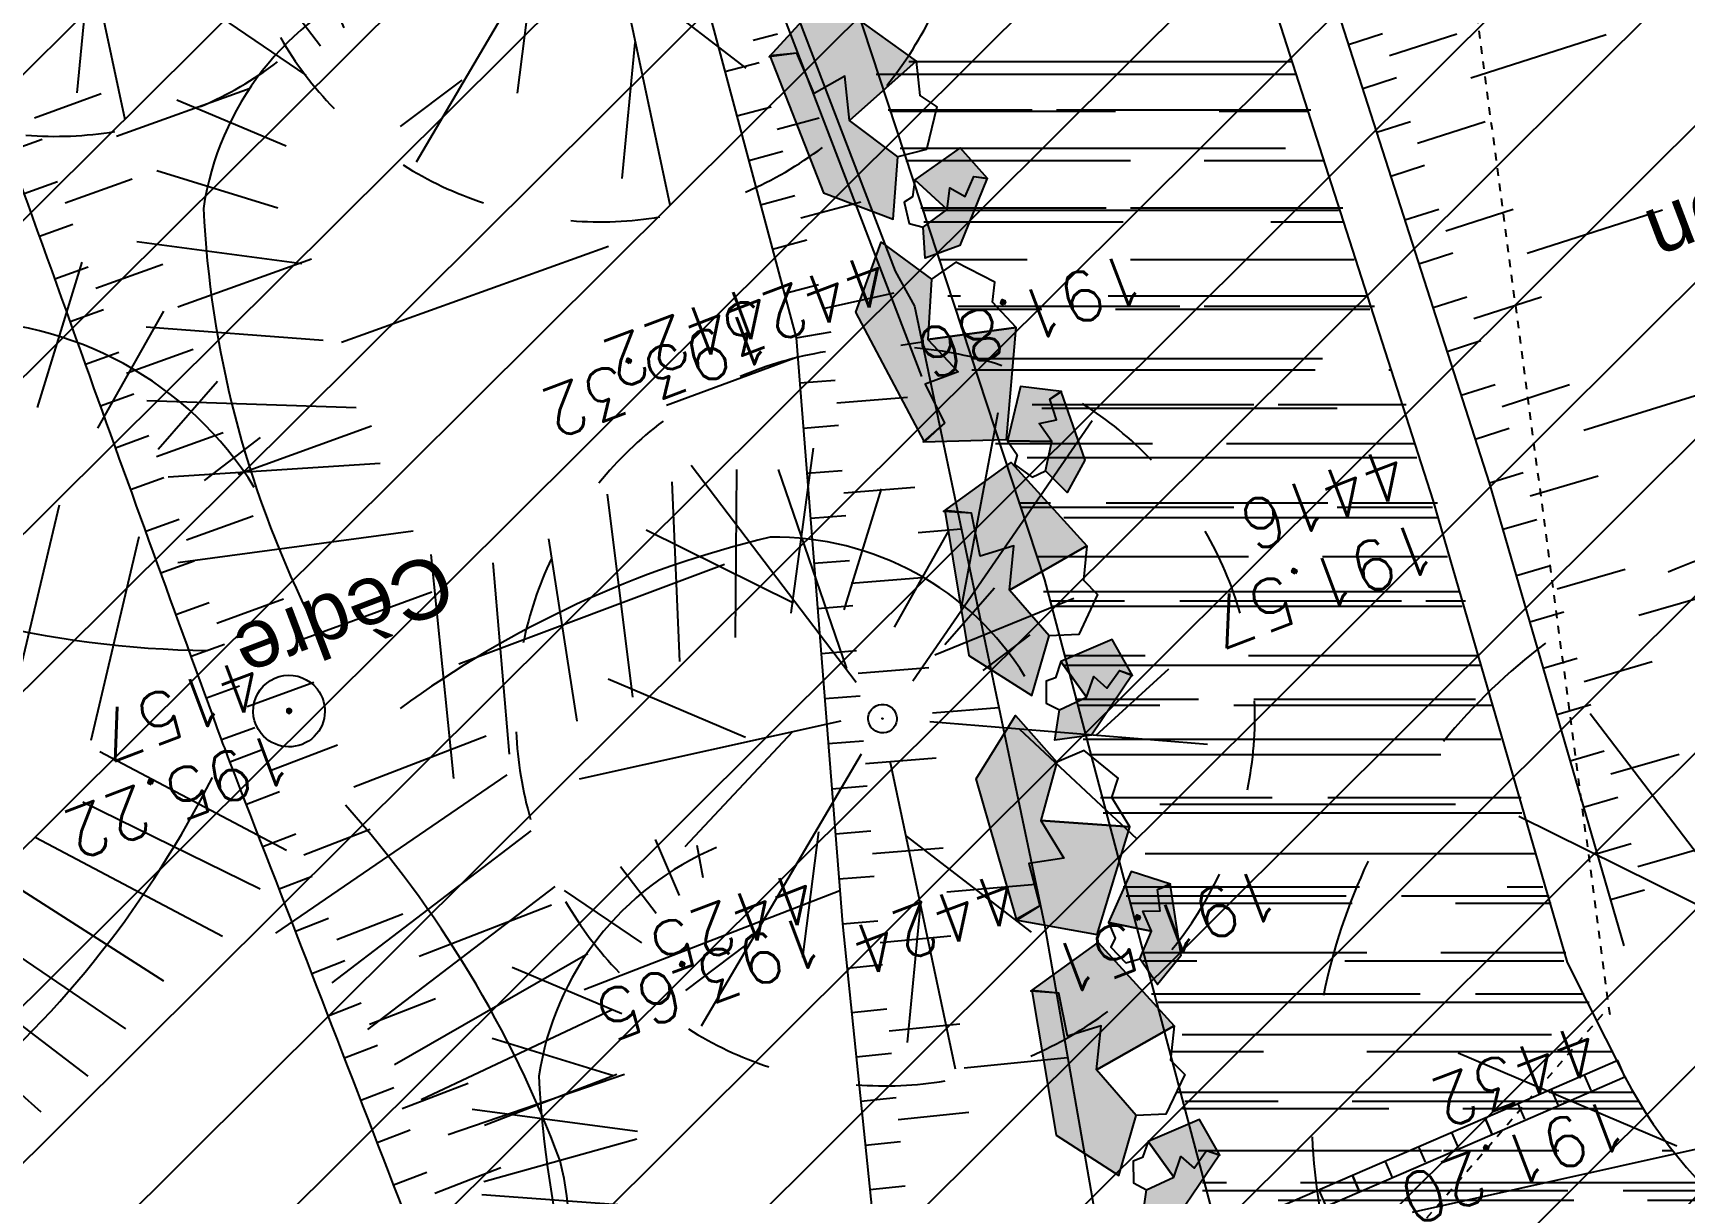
# Model space of a CAD drawing. Header units: centimetres. Extents: x 212517 to 243222, y -357108 to -330212.
# Drawn here: x 233107 to 234226, y -351637 to -350851 of the extents above; entities that cross this region are included whole.
import ezdxf
from ezdxf.enums import TextEntityAlignment as Align
from ezdxf.lldxf.tags import DXFTag

# ---------------------------------------------------------------- set-up
doc = ezdxf.new("R2010")
doc.units = ezdxf.units.CM
doc.linetypes.add('STYLE_01', pattern=[0.41664, 0.20828, -0.20836])
doc.layers.get('0').update_dxf_attribs({"color": 252})
for name, color, linetype in [('DWG_280-140115-P - ALTEA-CANA', 252, 'Continuous'), ('Fond topo - ASS', 252, 'Continuous'), ('Fond topo - TAL', 252, 'Continuous'), ('Fond topo - TAL_HAC', 252, 'Continuous'), ('Fond topo - VEG', 252, 'Continuous'), ('Fond topo - VEG_TXT', 252, 'Continuous'), ('Fond topo - VEG_TXT_ESSENCE', 252, 'Continuous'), ('Fond topo - Z_500', 252, 'Continuous'), ('prlm-VRD', 2, 'Continuous'), ('SA - béton balayé', 252, 'Continuous'), ('SA - EBC', 252, 'Continuous'), ('SA - rochers', 252, 'Continuous')]:
    doc.layers.add(name, color=color, linetype=linetype)
for name, color, linetype, plot in [('Fond topo - N', 252, 'Continuous', False), ('Fond topo - NCACHE', 252, 'Continuous', False), ('Fond topo - ZCACHE', 252, 'Continuous', False)]:
    doc.layers.add(name, color=color, linetype=linetype, plot=plot)
doc.layers.add('Fond topo - P', color=252, linetype='Continuous', lineweight=50)
doc.layers.add('Fond topo - VOI', color=252, linetype='Continuous', lineweight=25)
doc.styles.add('2000_ARIAL', font='arial.ttf', dxfattribs={"height": 0.400000006})
doc.styles.add('SIMPLEX', font='simplex_.ttf', dxfattribs={"height": 1.25})
tags = doc.linetypes.add('L16', pattern=[0.37500001490116125, 0.300000011920929, -0.07500000298023224]).pattern_tags.tags
tags[6:7] = [DXFTag(74, 4), DXFTag(75, 0), DXFTag(340, '0'), DXFTag(46, 0.0), DXFTag(50, 0.0), DXFTag(44, 0.0), DXFTag(45, 0.0)]
tags[4:5] = [DXFTag(74, 4), DXFTag(75, 0), DXFTag(340, '0'), DXFTag(46, 0.0), DXFTag(50, 0.0), DXFTag(44, 0.0), DXFTag(45, 0.0)]
tags = doc.linetypes.add('L8', pattern=[0.22500000894069674, 0.1500000059604645, -0.07500000298023224]).pattern_tags.tags
tags[6:7] = [DXFTag(74, 4), DXFTag(75, 0), DXFTag(340, '0'), DXFTag(46, 0.0), DXFTag(50, 0.0), DXFTag(44, 0.0), DXFTag(45, 0.0)]
tags[4:5] = [DXFTag(74, 4), DXFTag(75, 0), DXFTag(340, '0'), DXFTag(46, 0.0), DXFTag(50, 0.0), DXFTag(44, 0.0), DXFTag(45, 0.0)]
pattern_1 = [(349.2763985886067, (-277130161.1279894, -473864756.7787022), (117.3825536141096, 28.65896207176165), [749.9999999999999, -99.99999999999999, 250, -49.99999999999999]), (349.2763985886067, (-277130091.1375459, -473864744.5890418), (-36.75306622226226, 74.64222748057564), [150, -16.5, 299.9999999999999, -37.49999999999999]), (349.2763985886067, (-277130128.6565508, -473864719.6726964), (261.6928111209335, -15.46358973923611), [399.9999999999999, -69.99999999999999, 200, -49.99999999999999])]

# ---------------------------------------------------------------- blocks, each defined once
blk = doc.blocks.new('ASS07')
at = {"ltscale": 2}
for p, q in [((-0.25, -0.45), (-0.25, 0.4500000000000001)), ((0, -0.45), (0, 0.4500000000000001)), ((0.25, -0.45), (0.25, 0.4500000000000001))]:
    blk.add_line(p, q, dxfattribs=at)
at = {"ltscale": 2, "flags": 128}
blk.add_lwpolyline([(0.5, -0.5), (0.5, 0.5), (-0.5, 0.5), (-0.5, -0.5)], close=True, dxfattribs=at)
blk = doc.blocks.new('PTOPO')
at = {"layer": 'Fond topo - NCACHE', "style": 'SIMPLEX'}
blk.add_attdef('MAT', text='', height=0.34, dxfattribs=at).set_placement((0.09999999986030161, -0.09999999962747097), align=Align.TOP_LEFT)
at = {"layer": 'Fond topo - ZCACHE', "style": 'SIMPLEX'}
blk.add_attdef('ALT', (0.09999999986030161, 0.09999999962747097), '', height=0.34, dxfattribs=at)
blk = doc.blocks.new('RESINEUX')
at = {"ltscale": 2}
for p, q in [((-0.11416789, 0.298849749), (-0.014171327, 0.318849062)), ((-0.11416789, 0.258851124), (-0.004171670000000001, 0.288850093)), ((-0.104168234, 0.218852498), (0.015827643, 0.258851124)), ((-0.094168577, 0.178853873), (0.015827643, 0.218852499)), ((-0.094168577, 0.128855591), (0.035826955, 0.18885353)), ((-0.08416892100000001, 0.08885696600000001), (0.035826955, 0.148854904)), ((0.115824206, 0.148854904), (0.205821113, 0.038858684)), ((-0.074169264, 0.058857997), (0.05582626800000001, 0.118855935)), ((0.06582592400000001, 0.118855935), (0.155822831, 0.008859715)), ((-0.124167546, -0.091136848), (-0.11416789, 0.098856622)), ((-0.374158955, -0.011139597), (-0.33416033, 0.08885696600000001)), ((-0.33416033, -0.03113891), (-0.294161704, 0.08885696600000001)), ((-0.294161704, -0.051138223), (-0.264162735, 0.08885696600000001)), ((-0.254163079, -0.06113787900000001), (-0.234163766, 0.08885696600000001)), ((-0.204164797, -0.071137536), (-0.204164797, 0.08885696600000001)), ((-0.164166172, -0.08113719200000001), (-0.164166172, 0.08885696600000001)), ((0.045826612, -0.14113513), (0.125823863, -0.001139941)), ((0.09582489300000001, -0.151134786), (0.175822144, -0.03113891)), ((0.135823519, -0.161134443), (0.225820426, -0.051138223)), ((-0.104168234, -0.06113787900000001), (0.025827299, -0.14113513)), ((0.185821801, -0.171134099), (0.265819051, -0.08113719200000001)), ((-0.11416789, -0.101136505), (-0.004171670000000001, -0.171134099)), ((0.235820082, -0.191133412), (0.315817333, -0.111136161)), ((-0.124167546, -0.151134786), (-0.014171327, -0.211132724)), ((0.275818708, -0.201133068), (0.345816302, -0.151134786)), ((-0.134167203, -0.191133412), (-0.014171327, -0.261131006)), ((0.305817677, -0.231132037), (0.375815271, -0.191133412)), ((-0.134167203, -0.231132037), (-0.034170639, -0.301129632)), ((0.335816646, -0.271130662), (0.395814584, -0.25113135)), ((-0.144166859, -0.271130662), (-0.054169952, -0.341128257)), ((0.385814927, -0.291129975), (0.345816302, -0.291129975)), ((-0.154166515, -0.311129288), (-0.074169264, -0.3911265390000001)), ((0.345816302, -0.311129288), (0.385814927, -0.321128944)), ((0.365815615, -0.341128257), (0.345816302, -0.331128601)), ((-0.174165828, -0.341128257), (-0.124167546, -0.411125851)), ((-0.204164797, -0.36112757), (-0.174165828, -0.431125164)), ((-0.234163766, -0.381126882), (-0.22416411, -0.431125164)), ((-0.264162735, -0.3911265390000001), (-0.264162735, -0.431125164))]:
    blk.add_line(p, q, dxfattribs=at)
for centre, major_axis, ratio, start_param, end_param in [((0.626553274, 0.375004286), (0.495806787, 0.495806787), 0.9999999999992479, 2.407115294926716, 2.808261770600389), ((0.6156107310000001, -0.413017298), (-0.494244527, 0.494244527), 0.9999999999994863, 5.940864207087385, 6.402329262634387), ((-0.271161699, 0.231851691), (-0.148487321, 0.148487321), 0.999999999999426, 1.039500649605982, 1.948537937165391), ((-0.132308309, 0.771717634), (0.5413446150000001, 0.5413446150000001), 0.999999999999071, 3.63264165587472, 4.003214602841574), ((0, 0), (-0.001131371, 0.001131371), 0.99999999997417, 3.926990817000156, 7.06858347058995), ((0, 0), (-0.001131371, 0.001131371), 0.99999999997417, 0.7853981634103633, 3.926990817000156), ((-0.091248273, -0.737988308), (0.495574425, 0.495574425), 0.9999999999996342, 0.1822567691657557, 0.5883250715815413), ((-0.744748968, -0.046828497), (-0.4953887950000001, 0.4953887950000001), 0.9999999999996526, 3.509030027783859, 3.906773112117224), ((0.162823386, -0.300130027), (-0.141416496, 0.141416496), 0.9999999999997603, 3.670881203304562, 4.697745667496582), ((-0.265161906, -0.212133051), (-0.141416496, 0.141416496), 0.9999999999999891, 2.259520706035595, 3.289317319450373)]:
    blk.add_ellipse(centre, major_axis=major_axis, ratio=ratio, start_param=start_param, end_param=end_param, dxfattribs=at)
blk = doc.blocks.new('VEG14')
at = {"ltscale": 2, "flags": 128}
for points in [[(0.5, 0, -1), (-0.5, 0, -1)], [(0.016, 0, -1), (-0.016, 0, -1)]]:
    blk.add_lwpolyline(points, format="xyb", close=True, dxfattribs=at)
blk = doc.blocks.new('VEG12')
at = {"ltscale": 2}
for p, q in [((0.01815258799999997, 0.057406781), (0.100441039, 0.47293725)), ((0.05749608, 0.253444298), (0.145517598, 0.414706841)), ((0.037902722, 0.15845596), (-0.06593155700000003, 0.344147082)), ((-0.158788295, 0.086017079), (-0.245985314, 0.284587218)), ((0.04981112299999996, 0.033821695), (0.391570728, 0.285894318)), ((0.143890955, 0.107467204), (0.230033352, 0.253971609)), ((0.2917471699999999, 0.208620217), (0.392372872, 0.233301274)), ((-0.05229389700000003, 0.02983962500000001), (-0.383643778, 0.204631851)), ((-0.25001839, 0.135126714), (-0.3755999820000001, 0.091127132)), ((0.122915307, -0.02992704099999999), (0.317230371, 0.05540147100000001)), ((0.057557527, -0.01766878999999999), (0.411943876, -0.08413611500000001)), ((-0.05265807700000003, -0.029192154), (-0.412380265, -0.256628677)), ((-0.09359106700000003, -0.049762263), (-0.2956446150000001, -0.04653133200000001)), ((0.184132294, -0.04763066399999999), (0.323120213, -0.192805613)), ((0.01825986499999999, -0.057372749), (0.107637982, -0.4128258760000001)), ((0.02259491799999996, -0.07955337300000001), (0.001649748999999978, -0.36183712)), ((-0.151821475, -0.09483882200000002), (-0.2999525240000001, -0.315936062)), ((0.05371548199999998, -0.188497704), (0.197263789, -0.356749422))]:
    blk.add_line(p, q, dxfattribs=at)
for start, end in [(90, 103.8461539085843), (62.30769199853572, 76.15384597947835), (117.6923078993823, 131.5384619204946), (34.61538499867542, 48.46153799321151), (145.3846149358338, 159.2307690506909), (6.923076979206323, 20.76923090842763), (173.0769230068974, 186.9230769931026), (339.2307689837768, 353.0769230207937), (200.7692310571047, 214.6153850641662), (311.5384620067885, 325.3846150013246), (228.4615380795054, 242.3076921006177), (283.8461540205217, 297.6923080014643), (256.1538460914157, 270)]:
    blk.add_arc((0, 0), 0.496982058, start, end, dxfattribs=at)
blk = doc.blocks.new('VEG14A')
at = {"ltscale": 2, "flags": 128}
for points in [[(0.5, 0, -1), (-0.5, 0, -1)], [(0.016, 0, -1), (-0.016, 0, -1)]]:
    blk.add_lwpolyline(points, format="xyb", close=True, dxfattribs=at)
blk = doc.blocks.new('VEG12A')
at = {"ltscale": 2}
for p, q in [((0.01815258799999997, 0.057406781), (0.100441039, 0.47293725)), ((0.05749608, 0.253444298), (0.145517598, 0.414706841)), ((0.037902722, 0.15845596), (-0.06593155700000003, 0.344147082)), ((-0.158788295, 0.086017079), (-0.245985314, 0.284587218)), ((0.04981112299999996, 0.033821695), (0.391570728, 0.285894318)), ((0.143890955, 0.107467204), (0.230033352, 0.253971609)), ((0.2917471699999999, 0.208620217), (0.392372872, 0.233301274)), ((-0.05229389700000003, 0.02983962500000001), (-0.383643778, 0.204631851)), ((-0.25001839, 0.135126714), (-0.3755999820000001, 0.091127132)), ((0.122915307, -0.02992704099999999), (0.317230371, 0.05540147100000001)), ((0.057557527, -0.01766878999999999), (0.411943876, -0.08413611500000001)), ((-0.05265807700000003, -0.029192154), (-0.412380265, -0.256628677)), ((-0.09359106700000003, -0.049762263), (-0.2956446150000001, -0.04653133200000001)), ((0.01825986499999999, -0.057372749), (0.107637982, -0.4128258760000001)), ((0.184132294, -0.04763066399999999), (0.323120213, -0.192805613)), ((0.02259491799999996, -0.07955337300000001), (0.001649748999999978, -0.36183712)), ((-0.151821475, -0.09483882200000002), (-0.2999525240000001, -0.315936062)), ((0.05371548199999998, -0.188497704), (0.197263789, -0.356749422))]:
    blk.add_line(p, q, dxfattribs=at)
for start, end in [(90, 103.8461539085843), (62.30769199853572, 76.15384597947835), (117.6923078993823, 131.5384619204946), (34.61538499867542, 48.46153799321151), (145.3846149358338, 159.2307690506909), (6.923076979206323, 20.76923090842763), (173.0769230068974, 186.9230769931026), (339.2307689837768, 353.0769230207937), (200.7692310571047, 214.6153850641662), (311.5384620067885, 325.3846150013246), (228.4615380795054, 242.3076921006177), (283.8461540205217, 297.6923080014643), (256.1538460914157, 270)]:
    blk.add_arc((0, 0), 0.496982058, start, end, dxfattribs=at)
blk = doc.blocks.new('A$C1F970F0F')
at = {"layer": 'SA - béton balayé'}
h = blk.add_hatch(dxfattribs=at)
h.set_pattern_fill('BETON_BALAYE', color=256, scale=49.99999999999999, angle=-10.72360141139323, style=0, pattern_type=2)
h.set_pattern_definition(pattern_1)
h.paths.add_polyline_path([(4533.192896842566, 236.9590782590353), (4647.689449561236, -149.636488564905), (4746.352122538518, -642.243459669855), (4898.077129065638, -1354.668971112381), (4990.027461718793, -2094.77839309662), (5021.209996846888, -2419.063814886839), (5045.042919798527, -2502.419951333245), (4755.452634422306, -2567.47380276886), (4721.617943937852, -2098.858421756516), (4633.29666137313, -1425.46548323056), (4461.038475485748, -724.9450425888687), (4336.211253093843, -190.8626816253246), (4294.257764984838, -49.15386160802848), (4252.599676299415, 32.25277447435792)])
h = blk.add_hatch(dxfattribs=at)
h.set_pattern_fill('BETON_BALAYE', color=256, scale=49.99999999999999, angle=-10.72360141139323, style=0, pattern_type=2)
h.set_pattern_definition(pattern_1)
edge = h.paths.add_edge_path()
edge.add_arc((5358.091332811397, -2406.5003897603), 327.4139141548844, 197.0353200627598, 248.6714325875425)
edge.add_line((5239.005744553338, -2711.489723728723), (5354.800928152768, -2670.843148670674))
edge.add_line((5354.800928152768, -2670.843148670674), (5445.831428399385, -2528.10670157766))
edge.add_line((5445.831428399385, -2528.106701577661), (5524.939717540758, -2152.462322599101))
edge.add_line((5524.939717540758, -2152.462322599101), (5588.808554118679, -1772.826003617761))
edge.add_line((5588.808554118679, -1772.826003617761), (5596.889083904324, -1066.990457735349))
edge.add_line((5596.889083904324, -1066.990457735349), (5885.902256092508, -1066.084975682855))
edge.add_line((5885.902256092508, -1066.084975682855), (5885.433544670602, -1160.638824703835))
edge.add_line((5885.433544670601, -1160.638824703835), (5929.806132878227, -1224.214564401809))
edge.add_line((5929.806132878228, -1224.214564401809), (5882.232637045039, -1815.085634098996))
edge.add_line((5882.232637045039, -1815.085634098996), (5846.967217674753, -2176.497257896935))
edge.add_line((5846.967217674752, -2176.497257896935), (5783.590593702197, -2717.673661949677))
edge.add_line((5783.590593702197, -2717.673661949676), (5736.967683509527, -2987.71145076046))
edge.add_arc((5322.836185402772, -2830.552333082458), 442.949078330087, 324.08482527455766, 339.2187040935265, ccw=False)
edge.add_arc((5393.318158206119, -2843.383449414451), 379.6041132646011, 288.33551275161386, 319.40786575171865, ccw=False)
edge.add_arc((5315.276949875861, -2562.613601937902), 670.8210163537169, 258.08161623541537, 287.118674714722, ccw=False)
edge.add_arc((5276.252106989228, -2691.399666949642), 536.8769334285904, 239.1203115152312, 259.31827396408, ccw=False)
edge.add_line((5000.706982394531, -3152.172632686719), (4932.207642367547, -3081.259965061483))
edge.add_line((4932.207642367547, -3081.259965061484), (4772.00721949915, -2796.814362761385))
edge.add_line((4772.00721949915, -2796.814362761385), (4755.452634422306, -2567.47380276886))
edge.add_line((4755.452634422306, -2567.47380276886), (4758.579044436935, -2566.940473468178))
edge.add_line((4758.579044436935, -2566.940473468178), (5045.042919798527, -2502.419951333245))
at = {"layer": 'SA - EBC'}
h = blk.add_hatch(dxfattribs=at)
h.set_pattern_fill('_USER', color=256, scale=74.99999999999999, angle=-325.7236014113932, style=0, pattern_type=0)
h.set_pattern_definition([(34.27639858860678, (-277130161.1279894, -473864756.7787022), (-42.238928459823, 61.97477650275113), [])])
edge = h.paths.add_edge_path()
edge.add_line((5801.470568619522, -3162.013069131843), (4083.559282644929, -3271.123614088357))
edge.add_line((4083.559282644929, -3271.123614088356), (4014.481307725509, -3717.332461968055))
edge.add_line((4014.48130772551, -3717.332461968055), (3135.517961824245, -3810.19300101904))
edge.add_line((3135.517961824245, -3810.19300101904), (2274.245008604417, -3693.648081323564))
edge.add_line((2274.245008604417, -3693.648081323564), (1554.636776175834, -3420.099318784944))
edge.add_arc((2508.775769578408, -2315.674454232369), 1459.498372788833, 157.1868533427094, 229.1754823893534, ccw=False)
edge.add_arc((1966.013830892235, -2087.371785851423), 870.6752834691503, 94.3015183869224, 157.1868533106914, ccw=False)
edge.add_line((1900.708697991695, -1219.149067345796), (2859.239020416566, -1223.495634912559))
edge.add_arc((3100.860739749298, 1265.329539486049), 2500.526305395239, 264.4549516394795, 302.9422754293212)
edge.add_arc((4209.331858878893, -445.3369775435177), 462.1229708170858, 302.9422754305585, 376.8336969250394)
edge.add_arc((2214.122706379954, -1049.006753214115), 2546.655714682971, 16.8336969158998, 38.14703645440247)
edge.add_arc((3041.32627014761, -399.2990096244524), 1494.806919462396, 38.14703657403813, 72.97328584086019)
edge.add_line((3479.031970107599, 1029.988031775616), (2182.437305702805, 1414.38613606858))
edge.add_line((2182.437305702805, 1414.38613606858), (1056.590900019184, 1822.819186472099))
edge.add_arc((1766.412018482452, 3779.442320525911), 2081.398594438606, 212.7495497786225, 250.0603089288685, ccw=False)
edge.add_line((15.86575126143373, 2653.472571668582), (-104.0907319930869, 3091.26353710603))
edge.add_line((-104.0907319930869, 3091.26353710603), (-169.6986146466322, 3639.54836895815))
edge.add_line((-169.6986146466322, 3639.548368958149), (-35.58090533515337, 6158.014854826562))
edge.add_arc((-194.3533792400212, 7143.826589584332), 998.5156357593988, 279.1493507374978, 373.962283499627)
edge.add_arc((2392.201579171132, 7786.918955579627), 1666.786287877102, 172.6269749467245, 193.9622835974407, ccw=False)
edge.add_arc((-45.50651600643437, 8102.354993671941), 791.2455775503726, -7.373025019439765, 16.43829965925021)
edge.add_line((713.3969204091394, 8326.263765657093), (486.7428317772967, 9142.81155059313))
edge.add_line((486.7428317772967, 9142.811550593131), (1338.845530021721, 9564.23852196786))
edge.add_line((1338.845530021721, 9564.23852196786), (1632.623584095551, 8945.24637913095))
edge.add_line((1632.623584095551, 8945.246379130947), (1394.029444699765, 8829.874494032001))
edge.add_line((1394.029444699765, 8829.874494032001), (1731.997733793977, 8131.230781666551))
edge.add_arc((1233.216649704336, 7889.945865525577), 554.0766919865823, -19.640967550384175, 25.815335324856676, ccw=False)
edge.add_line((1755.055695752756, 7703.706797235046), (1558.214479468655, 6807.520788570679))
edge.add_line((1558.214479468655, 6807.52078857068), (1570.021725572625, 6609.158708993335))
edge.add_line((1570.021725572625, 6609.158708993335), (1852.913141606868, 5734.125706863067))
edge.add_line((1852.913141606869, 5734.125706863067), (2726.748207475315, 4020.986816292172))
edge.add_line((2726.748207475315, 4020.986816292172), (3802.352916265851, 4004.947770972833))
edge.add_arc((8355.58168857983, 5950.706307988518), 4951.552134169374, 203.138762427905, 230.8301436200186)
edge.add_arc((13583.66465597079, 12367.85935474512), 13228.79229856088, 230.8301435441083, 233.1638398044412)
edge.add_line((5652.622255943647, 1780.153648245416), (4998.697813068342, 1820.441475819727))
edge.add_line((4998.697813068342, 1820.441475819727), (4863.841220233488, 767.0816613875431))
edge.add_line((4863.841220233488, 767.0816613875434), (5595.355488733695, 631.185878681516))
edge.add_line((5595.355488733695, 631.1858786815158), (5852.747939948536, -2020.707044821664))
edge.add_line((5852.747939948536, -2020.707044821665), (5881.394298709887, -2966.563612924887))
edge.add_line((5881.394298709887, -2966.563612924887), (5801.470568619523, -3162.013069131842))
at = {"layer": 'SA - rochers'}
for points in [[(4629.709953167548, -1746.242940582434), (4623.425941082373, -1717.319518105428), (4604.395630145807, -1716.378838295887), (4649.384694190515, -1682.514931334456), (4701.790340241919, -1737.783631793892), (4649.997821692267, -1768.749214451443), (4652.431351494891, -1738.823980883906)], [(4649.997821692267, -1768.749214451443), (4652.431351494891, -1738.823980883906), (4629.709953167548, -1746.242940582434), (4623.425941082373, -1717.319518105428), (4605.123263167267, -1715.831138629869), (4623.481633907552, -1813.496036618973), (4666.505850181609, -1839.860011894759), (4677.444503216755, -1799.12301154666)], [(4717.221775966575, -1833.785308757423), (4725.518905199628, -1821.710021042813), (4734.414589718528, -1824.843722761431), (4720.144400106577, -1800.900413260119), (4685.779913858333, -1816.40742609721), (4703.710278183735, -1840.297161669142), (4708.200782893227, -1826.129906827847)], [(4703.710278183735, -1840.297161669142), (4708.200782893227, -1826.129906827847), (4717.221775966575, -1833.785308757423), (4725.518905199628, -1821.710021042813), (4734.183790093905, -1824.456474577324), (4707.477838904812, -1865.766609500806), (4682.826182045392, -1869.787102262154), (4685.444966365614, -1849.072856009754)], [(4674.34854439018, -1924.183460037062), (4690.485442840492, -1949.502271083363), (4666.930818780935, -1953.562148414244), (4674.892573285877, -1982.069404505811), (4659.40724555465, -1991.938949671597), (4629.993969107008, -1897.016237821792), (4655.709417022271, -1853.601284932357), (4684.418322517498, -1884.50364863006)], [(4666.930818780935, -1953.562148414244), (4674.892573285877, -1982.069404505811), (4658.507998333596, -1991.794800053246), (4714.107857467055, -2000.707472860079), (4734.608634986806, -1927.354224185255), (4674.34854439018, -1924.183460037062), (4690.485442840492, -1949.502271083363)], [(4749.769005776969, -1993.832005113412), (4747.987685081959, -1979.289590394304), (4756.728032922229, -1975.745635954805), (4730.178373440974, -1967.258235757403), (4714.702380846707, -2001.636703130582), (4743.958837222658, -2007.659757695447), (4737.939961652072, -1994.071200693437)], [(4743.958837222658, -2007.659757695447), (4737.939961652072, -1994.071200693437), (4749.769005776969, -1993.832005113412), (4747.987685081959, -1979.289590394304), (4756.298630714924, -1975.608364558789), (4763.650497843333, -2024.246673972033), (4747.843809858988, -2043.586197109908), (4736.08639858831, -2026.332174018369)], [(4681.869456046932, -2074.965651501113), (4681.666229514609, -2045.368153752935), (4663.235863991881, -2040.535013935204), (4714.226108319469, -2016.644114828576), (4754.149186537255, -2081.506498482571), (4697.096714049926, -2101.16222740973), (4705.630764505177, -2072.37661204592)], [(4697.096714049926, -2101.16222740973), (4705.630764505177, -2072.37661204592), (4681.869456046932, -2074.965651501113), (4681.666229514609, -2045.368153752935), (4664.060557459974, -2040.148613162334), (4661.947225266011, -2139.501499001592), (4698.631985311136, -2174.147866152615), (4717.712319687583, -2136.530075487549)], [(4749.513399029413, -2178.629928537231), (4760.115907126549, -2168.518462332976), (4768.177276160529, -2173.414135827576), (4759.134590012932, -2147.048434467858), (4722.316054123055, -2155.158969390317), (4734.951737131726, -2182.224758633595), (4742.259041798698, -2169.283389239556)], [(4734.951737131726, -2182.224758633595), (4742.259041798698, -2169.283389239556), (4749.513399029413, -2178.629928537231), (4760.115907126549, -2168.518462332976), (4768.031023880711, -2172.987709019616), (4733.402394723023, -2207.924696835988), (4708.450775196663, -2206.791017568367), (4715.272380411612, -2187.057702392961)], [(4688.970572128793, -2258.282334966716), (4699.557291047879, -2286.377940777356), (4675.671170979881, -2285.508350309823), (4677.601860366995, -2315.04350946968), (4660.41820748843, -2321.518489700476), (4651.149018047972, -2222.576364240459), (4685.241046109809, -2185.375880305762), (4706.983239555791, -2221.520511402334)], [(4675.671170979881, -2285.508350309823), (4677.601860366995, -2315.04350946968), (4659.567807511299, -2321.192537849703), (4712.147474428318, -2341.345917360174), (4747.291427274373, -2273.774595491554), (4688.970572128793, -2258.282334966716), (4699.557291047879, -2286.377940777356)], [(4756.939148602639, -2333.501636404294), (4757.879235570499, -2318.880721069445), (4767.124383442134, -2317.015102630251), (4742.603462736149, -2303.761996192888), (4721.033931082055, -2334.683520499334), (4748.670870380533, -2346.015643642498), (4745.270081942149, -2331.548080541354)], [(4748.670870380533, -2346.015643642498), (4745.270081942149, -2331.548080541354), (4756.939148602639, -2333.501636404294), (4757.879235570499, -2318.880721069445), (4766.727793137487, -2316.80075286801), (4764.953617814959, -2365.959550542874), (4745.841621018037, -2382.040598964395), (4737.479563393693, -2362.909106039715)], [(4679.45660325384, -2405.096256576547), (4679.253376721517, -2375.498758828368), (4660.823011181459, -2370.665619102143), (4711.813255526377, -2346.774719904009), (4751.736333744162, -2411.637103558004), (4694.683861256834, -2431.292832485164), (4703.217911712085, -2402.507217121354)], [(4694.683861256834, -2431.292832485164), (4703.217911712085, -2402.507217121354), (4679.45660325384, -2405.096256576547), (4679.253376721517, -2375.498758828368), (4661.647704649552, -2370.279218329274), (4659.534372472919, -2469.632104077025), (4696.219132518045, -2504.278471228048), (4715.299466894491, -2466.660680562982)], [(4747.100546236319, -2508.760533612664), (4757.703054333458, -2498.649067408409), (4765.764423372984, -2503.544740998848), (4756.721737219839, -2477.179039543292), (4719.903201329963, -2485.289574465751), (4732.538884338634, -2512.355363709029), (4739.846189005606, -2499.413994314989)], [(4732.538884338634, -2512.355363709029), (4739.846189005606, -2499.413994314989), (4747.100546236319, -2508.760533612664), (4757.703054333458, -2498.649067408409), (4765.61817108762, -2503.118314095049), (4730.989541929932, -2538.055301911421), (4706.037922386241, -2536.921622735306), (4712.85952761852, -2517.188307468395)]]:
    blk.add_hatch(color=250, dxfattribs=at).paths.add_polyline_path(points)
at = {"layer": 'DWG_280-140115-P - ALTEA-CANA', "linetype": 'STYLE_01', "ltscale": 25, "elevation": 9.999999999999998e-08, "flags": 128}
for points in [[(5043.004125510934, -2459.255041660273), (5122.727729839645, -1010.298626305045), (5206.499599843033, 1109.868669945372), (5375.865241031976, 3373.505670248891), (5731.166894470631, 4674.090360429283), (5963.608433077427, 4936.073710200793)], [(4114.430924086131, -2925.553886674825), (4212.657905642498, -2905.507599418554), (4785.63486263613, -2658.606649984295), (5040.508008078089, -2456.113243994746)]]:
    blk.add_lwpolyline(points, dxfattribs=at)
at = {"layer": 'Fond topo - TAL', "ltscale": 2, "flags": 128}
for points in [[(5061.026343533264, -2415.235167242741), (5029.790696723543, -2090.397406961497), (4937.559194148144, -1348.024844368016), (4785.525409804475, -634.1494654716031), (4687.310738159489, -143.7792934825053), (4552.912099082351, 377.7859138851522), (4325.877774536786, 713.0623985788247), (4234.113545105186, 1171.189019949002), (3970.850318973242, 1625.920015199784)], [(4557.181620294075, -1503.525780934135), (4587.035447524832, -1906.626683375219), (4544.076306320706, -2302.163174684201), (4490.537556153314, -2932.435678888362)]]:
    blk.add_lwpolyline(points, dxfattribs=at)
at = {"layer": 'Fond topo - TAL', "linetype": 'L8', "ltscale": 2, "flags": 128}
for points in [[(4596.213381135264, -1513.928138076038), (4661.37342827655, -1874.653683479967)], [(4600.408800059324, -1587.296777915321), (4665.56884720061, -1948.02232331925)], [(4661.37342827655, -1874.653683479967), (4669.748772823647, -1900.322977819402), (4678.190430094035, -2328.131781818269), (4674.767442152361, -2577.401887208442), (4746.814455323939, -2927.370207723081)]]:
    blk.add_lwpolyline(points, dxfattribs=at)
at = {"layer": 'Fond topo - TAL', "ltscale": 2, "flags": 128}
blk.add_lwpolyline([(4363.292324803278, -3192.810845895487, -0.00182447519711596), (4296.383499356365, -2866.656186942717, -0.004093627037736285), (4268.285340846044, -2720.94870023568, -0.0001187648651680092), (4157.143474496993, -2117.29552576787, -0.004507894899441317), (4154.362568957866, -2101.364977120084, -0.001609595023341875), (4111.153456494228, -1834.613787809557, 0.0005642418226581465), (4062.755593042857, -1531.82033520029)], format="xyb", dxfattribs=at)
at = {"layer": 'Fond topo - TAL_HAC', "ltscale": 2}
for p, q in [((4108.317093404418, -1664.273304772284), (4155.714586686001, -1656.691904329875)), ((4160.553519984492, -1686.987848358082), (4255.35192631798, -1671.846443163768)), ((4087.039949071375, -1683.20340743905), (4110.739123310406, -1679.415381869078)), ((4091.876319529772, -1713.483304933615), (4115.576348119542, -1709.700628126794)), ((4596.042984066758, -1703.303636389797), (4612.917140437134, -1702.053929097451)), ((4117.991542691326, -1724.843797035387), (4165.392453397364, -1717.28379240795)), ((4573.256758017291, -1720.58011309489), (4597.191208168703, -1718.807517423683)), ((4096.705855605058, -1743.76429347222), (4120.406737389274, -1739.986965778297)), ((4575.553206284952, -1751.5878747008), (4599.487656436365, -1749.815279029592)), ((4600.63588055564, -1765.319159971972), (4630.066531218708, -1763.139513141703)), ((4101.528557386629, -1774.046371081253), (4125.230291009345, -1770.274392527805)), ((4127.638649840649, -1785.418650138053), (4175.042968214038, -1777.880042795369)), ((4577.849654517955, -1782.595636489721), (4601.784104721355, -1780.823040543996)), ((4991.360904018514, -1781.07550592695), (5015.177797476399, -1778.116522930126)), ((5017.099287197195, -1793.582617974357), (5064.733074279337, -1787.664651727853)), ((4179.830388916977, -1808.005448530935), (4274.638880702701, -1792.927322688191)), ((4106.344424430799, -1804.329536349665), (4130.04700882723, -1800.562907303769)), ((4995.203883236886, -1812.007696067926), (5019.020776843814, -1809.048712909752)), ((5068.576053589216, -1818.596841886159), (5163.843627833225, -1806.760909597825)), ((4284.13130958989, -1852.282113258424), (4473.71567809289, -1821.921493665274)), ((4580.146102750959, -1813.603398278642), (4604.0805529197, -1811.830802515928)), ((4111.153456494228, -1834.613787809557), (4134.856890189873, -1830.852507423249)), ((4605.228777056304, -1827.334683366802), (4647.215922000282, -1824.225097185956)), ((4137.21363619025, -1845.670372858068), (4184.617809597038, -1838.130854262169)), ((4582.442551058826, -1844.611159797377), (4606.377001210238, -1842.83856412617)), ((4999.046862546766, -1842.939886226232), (5022.863756056639, -1839.980902954891)), ((5024.785245633941, -1855.446998256309), (5072.419032842247, -1849.529031844123)), ((4115.869645489457, -1864.266476124625), (4139.570382115763, -1860.488238563072)), ((4584.738999257171, -1875.61892176931), (4608.673449408582, -1873.846326098103)), ((5002.889841765138, -1873.872076367208), (5026.706735366519, -1870.913093113196)), ((4609.852687895262, -1890.44205613056), (4657.833334882307, -1889.079151370836)), ((4120.607045979743, -1893.915783081205), (4144.305073808792, -1890.120591336708)), ((4146.683018080214, -1904.935070539003), (4194.076355612366, -1897.327734702339)), ((4198.847971826171, -1926.919379465574), (4293.623738454204, -1911.636903824325)), ((4587.035447524832, -1906.626683375219), (4611.031926295294, -1907.037786620547)), ((5006.732821075017, -1904.804266525513), (5030.549714584891, -1901.845283254172)), ((5032.471204253699, -1917.31137857292), (5080.104991427347, -1911.393412343746)), ((4125.365655601659, -1923.561693255273), (4149.060962368966, -1919.749549649792)), ((4492.319824768599, -1934.97361002997), (4585.650303750949, -1919.380078927083)), ((4655.745509848616, -1924.559424306901), (4670.238428898379, -1925.137912210826)), ((5010.575800270514, -1935.736456662157), (5034.392693894771, -1932.777473412478)), ((5083.947970680379, -1942.325602301711), (5179.215544889728, -1930.489670196389)), ((4583.730898258229, -1937.052567310945), (4607.59058527477, -1939.64396333753)), ((4130.145471984853, -1953.204191885005), (4153.838045547239, -1949.375098099963)), ((4156.237183306002, -1964.186160021345), (4203.619588091961, -1956.511023954291)), ((4605.938310632803, -1954.856905351146), (4653.657684820473, -1960.039697338804)), ((4580.426348859914, -1967.478451316515), (4604.286036008166, -1970.069847273256)), ((5014.418779637928, -1966.668646641784), (5038.235673204649, -1963.709663570783)), ((5040.157162868598, -1979.175758414673), (5087.790949916081, -1973.257792351181)), ((4134.946492611307, -1982.843263611889), (4158.636320876206, -1978.997221812231)), ((4577.12179959331, -1997.904335252241), (4600.981486627181, -2000.49573118732)), ((5018.261758965136, -1997.600836708583), (5042.078652423023, -1994.641853711759)), ((4139.7687152091, -2012.478893029231), (4163.455786038881, -2008.615904992214)), ((4165.87611216854, -2023.423519090004), (4213.247487344362, -2015.680598761712)), ((4599.329212002543, -2015.70867310943), (4647.048586150695, -2020.891464805242)), ((4218.103760343488, -2045.258468325897), (4312.835408241182, -2029.704854542155)), ((4573.817250194996, -2028.330219257811), (4597.676937343248, -2030.921615214551)), ((5022.104738160633, -2028.533026845227), (5045.921631732902, -2025.574043870065)), ((4144.612137018982, -2042.111065301558), (4168.296438275324, -2038.231133183462)), ((5047.843121396849, -2041.040138713955), (5095.476908535838, -2035.122172667792)), ((4321.767048279942, -2080.944693161146), (4510.923971473419, -2048.025726115816)), ((4643.744036843885, -2051.317348828141), (4672.790491124313, -2054.472078521028)), ((5025.947717505171, -2059.465216820521), (5049.764610951274, -2056.506234011041)), ((5099.224358295537, -2067.186529219258), (5194.609909345783, -2056.34233045269)), ((4149.476755837658, -2071.739765035173), (4173.15827535382, -2067.842890892106)), ((4570.512700963051, -2058.756103010524), (4594.37238799692, -2061.347498945604)), ((4175.599785092173, -2082.647026880287), (4222.960033508984, -2074.836337637225)), ((4592.720113337625, -2076.560441050725), (4640.439487577281, -2081.743232763867)), ((4567.208151621582, -2089.181987216436), (4591.067838678329, -2091.773383155847)), ((5029.790696723543, -2090.397406961497), (5053.646342517633, -2087.769068282072)), ((4154.362568957866, -2101.364977120084), (4178.041294773679, -2097.451162668127)), ((5055.225205930733, -2104.176531458975), (5102.971808078112, -2099.250885775056)), ((4157.143474496993, -2117.29552576787), (4180.747782742557, -2112.955406919969)), ((4183.522872212079, -2128.047081644266), (4230.731385222894, -2119.366281218522)), ((4563.903602263474, -2119.607871134832), (4587.763289332001, -2122.1992668869)), ((5032.91426142587, -2122.881183202198), (5056.804069401367, -2120.583994457199)), ((4236.282075009952, -2149.54837791966), (4330.698688249385, -2132.184532146159)), ((4162.693756921896, -2147.479438042243), (4186.297961739136, -2143.138756189883)), ((4586.111014638047, -2137.412209175033), (4633.830388843046, -2142.595001071185)), ((4560.599052882488, -2150.033755048896), (4584.458740030739, -2152.625151005637)), ((5036.037826100461, -2155.364958963709), (5059.927634023969, -2153.067770493227)), ((5061.489416341162, -2169.309658417569), (5109.269032240168, -2164.715281202089)), ((4168.244756248634, -2177.663218307512), (4191.848857907252, -2173.321976155821)), ((4194.62466458572, -2188.413519877049), (4241.832764797009, -2179.730474620798)), ((4630.525839462061, -2173.02088498525), (4675.225530209992, -2177.875709761481)), ((4557.294503633214, -2180.459638893116), (4581.154190667084, -2183.051034828195)), ((5039.161390688405, -2187.848735182748), (5063.051198738078, -2185.551546546585)), ((5112.392596994482, -2197.199057168272), (5207.951828792495, -2188.010302737311)), ((4579.501916025117, -2198.263976841811), (4627.221290178128, -2203.446769012481)), ((4173.796472568024, -2207.846866960025), (4197.400471103367, -2203.505063946971)), ((4553.989954343734, -2210.885522824509), (4577.849641400479, -2213.476918763921)), ((5042.284955460048, -2220.332511057426), (5066.174763383558, -2218.035322586945)), ((4179.348905823905, -2238.030383420423), (4202.952801235284, -2233.688019925026)), ((5067.736545718079, -2234.277210419781), (5115.516161651743, -2229.682833021288)), ((4205.729324889763, -2248.779431745986), (4252.937012457535, -2240.094143963675)), ((4550.685404985624, -2241.311406742906), (4574.545092116547, -2243.902802791152)), ((4258.490570139648, -2270.275714862998), (4352.905532798048, -2252.902896519461)), ((5045.408520139497, -2252.816287293796), (5069.298328149654, -2250.519098365784)), ((4184.902056095315, -2268.213768272397), (4208.505848360543, -2263.870843911307)), ((4572.892817394857, -2259.115744600095), (4620.612191508349, -2264.298536478918)), ((4364.014690407712, -2313.261025499754), (4546.519250461898, -2279.670323774315)), ((4547.380855552651, -2271.737290931487), (4571.240542700903, -2274.328686888228)), ((5048.532084796759, -2285.300063146812), (5072.421892737598, -2283.002874584824)), ((4190.455923257463, -2298.397020923591), (4214.059612330098, -2294.053536067161)), ((4216.836852903052, -2309.144816166529), (4264.044127861968, -2300.457285675147)), ((4544.076306320706, -2302.163174684201), (4567.964729603158, -2304.474718354288)), ((4617.559018724842, -2293.99132525968), (4677.634975224931, -2299.982276303974)), ((5073.983675077666, -2299.244762513498), (5121.763291011331, -2294.650385115006)), ((4196.01050736651, -2328.580141953365), (4219.614093367171, -2324.236096340075)), ((4566.702724295516, -2319.341121927783), (4614.505845757635, -2323.684114384804)), ((5051.655649436691, -2317.783839091334), (5075.545457509241, -2315.486650459502)), ((4541.526842002398, -2332.176151282356), (4565.440719171573, -2334.207525156918)), ((4201.565808440474, -2358.763130891193), (4225.169291168819, -2354.418524577891)), ((5054.779214173675, -2350.267615149023), (5078.669022097184, -2347.970426678542)), ((4227.947248608948, -2369.509672851166), (4275.154110815512, -2360.819899907901)), ((4538.977377770735, -2362.189127422982), (4562.891254848404, -2364.220501280214)), ((5080.230804454583, -2364.21231451571), (5128.010420410436, -2359.61793750057)), ((4280.710536098723, -2391.000943053988), (4375.123847811487, -2373.619154441057)), ((4561.61652273223, -2379.226989540038), (4609.444277036609, -2383.289737093152)), ((5057.902778796278, -2382.751391185051), (5081.792586771775, -2380.454202440052)), ((4207.121826450929, -2388.945987636906), (4230.725205963806, -2384.600820823931)), ((4536.427913469756, -2392.202103929631), (4560.341790638931, -2394.233477804193)), ((4212.678561385406, -2419.128712756865), (4236.281837608638, -2414.782985335384)), ((4606.894812770288, -2413.30271341679), (4676.939154219574, -2419.252657692629)), ((4239.060511904848, -2429.874001590891), (4286.266961376389, -2421.181986104237)), ((4533.878449203436, -2422.215080253269), (4557.792326281105, -2424.246454110501)), ((4556.517594222465, -2439.252942191645), (4604.34534845198, -2443.315690014945)), ((4531.328984822733, -2452.228056555245), (4555.242861997455, -2454.259430525644)), ((4528.779520618808, -2482.241033175061), (4552.693397696476, -2484.272407032294))]:
    blk.add_line(p, q, dxfattribs=at)
at = {"layer": 'Fond topo - VOI', "linetype": 'L16', "ltscale": 2, "flags": 128}
for points in [[(-410.4573954082604, 4496.281983435452), (-275.2797675438889, 3639.964293068524, 0.05175614001462255), (-25.75674943525667, 2954.12476405697, 0.07683847699775821), (242.3973429298351, 2566.944338701083, 0.01799232695016924), (602.5175779411827, 2213.735113210599), (898.3231434213683, 2004.634077694301), (1143.547512896615, 1887.824205350663), (1442.276114517919, 1769.658652589777), (1681.948853588895, 1683.954706367697), (2114.845544182086, 1578.014617527221), (2515.756121386211, 1462.263694100857), (2910.512600857042, 1321.392171708825), (3516.952153602057, 1025.948174333774), (3901.184930821766, 864.3683668971058), (4241.50575886574, 689.604471750609), (4497.895798403801, 355.994847623038), (4647.689449561236, -149.636488564905), (4746.352122538518, -642.243459669855), (4898.077129065638, -1354.668971112381), (4990.027461718793, -2094.77839309662), (5021.209996846888, -2419.063814886839), (5045.042919798527, -2502.419951333245, 0.2291964161509024), (5239.005744553338, -2711.489723728723), (5354.800928152768, -2670.843148670674), (5445.831428399385, -2528.106701577661), (5524.939717540758, -2152.462322599101), (5588.808554118679, -1772.826003617761), (5596.946294726647, -1078.989912171996), (5595.427037839852, -760.3391798385524), (5607.922173153986, 21.2368958841555), (5625.650588417848, 675.8970783981483), (5679.873644702147, 1402.6777603776)], [(1113.169076435483, 1614.544457789373, -0.002426532655408154), (1363.554939353563, 1522.505379938917, 0.01108269577173768), (1599.923292717213, 1440.234847178777, 0.002199676188283067), (1874.660297146564, 1352.718827440079, 0.00347098289485792), (2049.38919448178, 1299.234824079624, 0.008144483090189688), (2222.6218611107, 1250.579863394922, -0.006775138349132658), (2431.022144464181, 1192.66281336526, -0.01189088554474296), (2623.427408166431, 1131.368813427953, -0.01090445597054321), (2829.969218926352, 1055.039568515053, -0.01787369539097641), (3039.525210796052, 963.5753104291103, -0.008610107040065807), (3463.776332122894, 750.9941385496331, -0.006108992419635383), (3603.612183074546, 675.6974373326499, -0.009426701389239399), (3692.67804793272, 624.1069568697282, -0.04577587075853611), (3855.47516997701, 504.0686135215838, -0.03491605834605333), (4040.701065253342, 314.6279718482956, -0.005171303418082488), (4113.986337773101, 226.5540563774106, -0.008638596706901086), (4156.386231026273, 172.6365710435621, -0.01206913161195214), (4178.034076992609, 142.6300725480174, -0.003352022640495587), (4252.599676299415, 32.25277447435792, -0.05728176819019055), (4294.257764984838, -49.15386160802848, -0.03537220502369592), (4336.211253093843, -190.8626816253246), (4461.038475485748, -724.9450425888687), (4633.29666137313, -1425.46548323056), (4721.617943937852, -2098.858421756516), (4772.00721949915, -2796.814362761385), (4932.207642367547, -3081.259965061484)]]:
    blk.add_lwpolyline(points, format="xyb", dxfattribs=at)
at = {"layer": 'SA - rochers', "ltscale": 0.5, "elevation": 9.999999999999998e-08, "flags": 128}
for points in [[(4629.709953167548, -1746.242940582434), (4623.425941082373, -1717.319518105428), (4604.395630145807, -1716.378838295887), (4649.384694190515, -1682.514931334456), (4701.790340241919, -1737.783631793892), (4649.997821692267, -1768.749214451443), (4652.431351494891, -1738.823980883906)], [(4649.997821692267, -1768.749214451443), (4652.431351494891, -1738.823980883906), (4629.709953167548, -1746.242940582434), (4623.425941082373, -1717.319518105428), (4605.123263167267, -1715.831138629869), (4623.481633907552, -1813.496036618973), (4666.505850181609, -1839.860011894759), (4677.444503216755, -1799.12301154666)], [(4677.444503216755, -1799.12301154666), (4649.997821692267, -1768.749214451443), (4701.790340241919, -1737.783631793892), (4699.895776779184, -1761.081172325034), (4709.674761543748, -1770.6707224969), (4697.494577422412, -1797.822050022814)], [(4674.34854439018, -1924.183460037062), (4690.485442840492, -1949.502271083363), (4666.930818780935, -1953.562148414244), (4674.892573285877, -1982.069404505811), (4659.40724555465, -1991.938949671597), (4629.993969107008, -1897.016237821792), (4655.709417022271, -1853.601284932357), (4684.418322517498, -1884.50364863006)], [(4684.418322517498, -1884.50364863006), (4674.34854439018, -1924.183460037062), (4734.608634986806, -1927.354224185255), (4722.045657440076, -1907.642898583726), (4726.209350700778, -1894.594845928401), (4702.752068336641, -1876.283445687392)], [(4666.930818780935, -1953.562148414244), (4674.892573285877, -1982.069404505811), (4658.507998333596, -1991.794800053246), (4714.107857467055, -2000.707472860079), (4734.608634986806, -1927.354224185255), (4674.34854439018, -1924.183460037062), (4690.485442840492, -1949.502271083363)], [(4681.869456046932, -2074.965651501113), (4681.666229514609, -2045.368153752935), (4663.235863991881, -2040.535013935204), (4714.226108319469, -2016.644114828576), (4754.149186537255, -2081.506498482571), (4697.096714049926, -2101.16222740973), (4705.630764505177, -2072.37661204592)], [(4697.096714049926, -2101.16222740973), (4705.630764505177, -2072.37661204592), (4681.869456046932, -2074.965651501113), (4681.666229514609, -2045.368153752935), (4664.060557459974, -2040.148613162334), (4661.947225266011, -2139.501499001592), (4698.631985311136, -2174.147866152615), (4717.712319687583, -2136.530075487549)], [(4717.712319687583, -2136.530075487549), (4697.096714049926, -2101.16222740973), (4754.149186537255, -2081.506498482571), (4747.505215589274, -2103.916817848789), (4755.103718359693, -2115.312026163924), (4737.601535627862, -2139.379121626346)], [(4688.970572128793, -2258.282334966716), (4699.557291047879, -2286.377940777356), (4675.671170979881, -2285.508350309823), (4677.601860366995, -2315.04350946968), (4660.41820748843, -2321.518489700476), (4651.149018047972, -2222.576364240459), (4685.241046109809, -2185.375880305762), (4706.983239555791, -2221.520511402334)], [(4706.983239555791, -2221.520511402334), (4688.970572128793, -2258.282334966716), (4747.291427274373, -2273.774595491554), (4739.049402843665, -2251.901465888757), (4745.806774359174, -2239.988198060893), (4726.615361548565, -2217.245261851682)], [(4675.671170979881, -2285.508350309823), (4677.601860366995, -2315.04350946968), (4659.567807511299, -2321.192537849703), (4712.147474428318, -2341.345917360174), (4747.291427274373, -2273.774595491554), (4688.970572128793, -2258.282334966716), (4699.557291047879, -2286.377940777356)], [(4679.45660325384, -2405.096256576547), (4679.253376721517, -2375.498758828368), (4660.823011181459, -2370.665619102143), (4711.813255526377, -2346.774719904009), (4751.736333744162, -2411.637103558004), (4694.683861256834, -2431.292832485164), (4703.217911712085, -2402.507217121354)], [(4694.683861256834, -2431.292832485164), (4703.217911712085, -2402.507217121354), (4679.45660325384, -2405.096256576547), (4679.253376721517, -2375.498758828368), (4661.647704649552, -2370.279218329274), (4659.534372472919, -2469.632104077025), (4696.219132518045, -2504.278471228048), (4715.299466894491, -2466.660680562982)], [(4715.299466894491, -2466.660680562982), (4694.683861256834, -2431.292832485164), (4751.736333744162, -2411.637103558004), (4745.092362796182, -2434.047422924223), (4752.6908655666, -2445.442631239358), (4735.188682834769, -2469.50972670178)]]:
    blk.add_lwpolyline(points, close=True, dxfattribs=at)
at = {"layer": 'SA - rochers', "ltscale": 0.2475000023841858, "elevation": 9.999999999999998e-08, "flags": 128}
for points in [[(4717.221775966575, -1833.785308757423), (4725.518905199628, -1821.710021042813), (4734.414589718528, -1824.843722761431), (4720.144400106577, -1800.900413260119), (4685.779913858333, -1816.40742609721), (4703.710278183735, -1840.297161669142), (4708.200782893227, -1826.129906827847)], [(4685.444966365614, -1849.072856009754), (4703.710278183735, -1840.297161669142), (4685.779913858333, -1816.40742609721), (4682.283944024089, -1827.43698720161), (4676.007029929531, -1829.999038285157), (4676.501936483185, -1844.721039472454)], [(4703.710278183735, -1840.297161669142), (4708.200782893227, -1826.129906827847), (4717.221775966575, -1833.785308757423), (4725.518905199628, -1821.710021042813), (4734.183790093905, -1824.456474577324), (4707.477838904812, -1865.766609500806), (4682.826182045392, -1869.787102262154), (4685.444966365614, -1849.072856009754)], [(4749.769005776969, -1993.832005113412), (4747.987685081959, -1979.289590394304), (4756.728032922229, -1975.745635954805), (4730.178373440974, -1967.258235757403), (4714.702380846707, -2001.636703130582), (4743.958837222658, -2007.659757695447), (4737.939961652072, -1994.071200693437)], [(4743.958837222658, -2007.659757695447), (4737.939961652072, -1994.071200693437), (4749.769005776969, -1993.832005113412), (4747.987685081959, -1979.289590394304), (4756.298630714924, -1975.608364558789), (4763.650497843333, -2024.246673972033), (4747.843809858988, -2043.586197109908), (4736.08639858831, -2026.332174018369)], [(4736.08639858831, -2026.332174018369), (4743.958837222658, -2007.659757695447), (4714.702380846707, -2001.636703130582), (4719.388225559675, -2012.215733540421), (4716.382326803198, -2018.292601821511), (4726.503797033339, -2028.994848973736)], [(4715.272380411612, -2187.057702392961), (4734.951737131726, -2182.224758633595), (4722.316054123055, -2155.158969390317), (4716.627135167051, -2165.234148108361), (4709.957567726847, -2166.450957434972), (4707.415116944546, -2180.96020269991)], [(4749.513399029413, -2178.629928537231), (4760.115907126549, -2168.518462332976), (4768.177276160529, -2173.414135827576), (4759.134590012932, -2147.048434467858), (4722.316054123055, -2155.158969390317), (4734.951737131726, -2182.224758633595), (4742.259041798698, -2169.283389239556)], [(4734.951737131726, -2182.224758633595), (4742.259041798698, -2169.283389239556), (4749.513399029413, -2178.629928537231), (4760.115907126549, -2168.518462332976), (4768.031023880711, -2172.987709019616), (4733.402394723023, -2207.924696835988), (4708.450775196663, -2206.791017568367), (4715.272380411612, -2187.057702392961)], [(4756.939148602639, -2333.501636404294), (4757.879235570499, -2318.880721069445), (4767.124383442134, -2317.015102630251), (4742.603462736149, -2303.761996192888), (4721.033931082055, -2334.683520499334), (4748.670870380533, -2346.015643642498), (4745.270081942149, -2331.548080541354)], [(4748.670870380533, -2346.015643642498), (4745.270081942149, -2331.548080541354), (4756.939148602639, -2333.501636404294), (4757.879235570499, -2318.880721069445), (4766.727793137487, -2316.80075286801), (4764.953617814959, -2365.959550542874), (4745.841621018037, -2382.040598964395), (4737.479563393693, -2362.909106039715)], [(4737.479563393693, -2362.909106039715), (4748.670870380533, -2346.015643642498), (4721.033931082055, -2334.683520499334), (4723.681529661975, -2345.946879134203), (4719.603180774868, -2351.362673151012), (4727.569758739013, -2363.752826019876)], [(4747.100546236319, -2508.760533612664), (4757.703054333458, -2498.649067408409), (4765.764423372984, -2503.544740998848), (4756.721737219839, -2477.179039543292), (4719.903201329963, -2485.289574465751), (4732.538884338634, -2512.355363709029), (4739.846189005606, -2499.413994314989)], [(4712.85952761852, -2517.188307468395), (4732.538884338634, -2512.355363709029), (4719.903201329963, -2485.289574465751), (4714.21428237396, -2495.364753183795), (4707.544714933755, -2496.581562510406), (4705.002264174331, -2511.090807779675)], [(4732.538884338634, -2512.355363709029), (4739.846189005606, -2499.413994314989), (4747.100546236319, -2508.760533612664), (4757.703054333458, -2498.649067408409), (4765.61817108762, -2503.118314095049), (4730.989541929932, -2538.055301911421), (4706.037922386241, -2536.921622735306), (4712.85952761852, -2517.188307468395)]]:
    blk.add_lwpolyline(points, close=True, dxfattribs=at)
at = {"layer": 'Fond topo - ASS', "ltscale": 2, "xscale": 97.87999999999998, "yscale": 12, "zscale": 99.99999999999997, "rotation": 12.69297601096523}
for p in [(4995.980580965795, -2507.32000307921), (4900.492622538964, -2528.826843606399), (4805.004664003298, -2550.333684207764)]:
    blk.add_blockref('ASS07', p, dxfattribs=at)
at = {"layer": 'Fond topo - P', "ltscale": 2}
ref = blk.add_blockref('PTOPO', (4669.748772823647, -1900.322977819402), dxfattribs=dict(at, xscale=99.99999999999994, yscale=99.99999999999994, zscale=99.99999999999994, rotation=190.0656205306617))
ref.add_attrib('MAT', '4423', dxfattribs={"layer": 'Fond topo - N', "color": 0, "ltscale": 2, "height": 33.99999999999999, "rotation": 190.0656204987762, "style": 'SIMPLEX'}).set_placement((4658.154931014624, -1892.224655073375), align=Align.TOP_LEFT)
ref.add_attrib('ALT', '191.86', (4822.131978264652, -1890.860050149804), dxfattribs={"layer": 'Fond topo - Z_500', "color": 0, "ltscale": 2, "height": 33.99999999999999, "rotation": 190.0656204987762, "style": 'SIMPLEX'})
ref = blk.add_blockref('PTOPO', (4587.035447524832, -1906.626683375219), dxfattribs=dict(at, xscale=99.99999999999994, yscale=99.99999999999994, zscale=99.99999999999994, rotation=190.0656205306617))
ref.add_attrib('MAT', '4422', dxfattribs={"layer": 'Fond topo - N', "color": 0, "ltscale": 2, "height": 33.99999999999999, "rotation": 190.0656204987762, "style": 'SIMPLEX'}).set_placement((4575.441605692933, -1898.52836062486), align=Align.TOP_LEFT)
ref.add_attrib('ALT', '193.32', (4565.778507134707, -1882.61844330945), dxfattribs={"layer": 'Fond topo - Z_500', "color": 0, "ltscale": 2, "height": 33.99999999999999, "rotation": 190.0656204987762, "style": 'SIMPLEX'})
ref = blk.add_blockref('PTOPO', (4202.822529923456, -2090.896915756813), dxfattribs=dict(at, xscale=99.99999999999994, yscale=99.99999999999994, zscale=99.99999999999994, rotation=190.0656205306617))
ref.add_attrib('MAT', '4157', dxfattribs={"layer": 'Fond topo - N', "color": 0, "ltscale": 2, "height": 33.99999999999999, "rotation": 190.0656204987762, "style": 'SIMPLEX'}).set_placement((4191.228688091556, -2082.798593006453), align=Align.TOP_LEFT)
ref.add_attrib('ALT', '195.22', (4194.724207200306, -2102.490757570168), dxfattribs={"layer": 'Fond topo - Z_500', "color": 0, "ltscale": 2, "height": 33.99999999999999, "rotation": 190.0656204987762, "style": 'SIMPLEX'})
ref = blk.add_blockref('PTOPO', (4990.027461718793, -2094.77839309662), dxfattribs=dict(at, xscale=99.99999999999994, yscale=99.99999999999994, zscale=99.99999999999994, rotation=190.0656205306617))
ref.add_attrib('MAT', '4416', dxfattribs={"layer": 'Fond topo - N', "color": 0, "ltscale": 2, "height": 33.99999999999999, "rotation": 190.0656204987762, "style": 'SIMPLEX'}).set_placement((4978.433619886894, -2086.680070346261), align=Align.TOP_LEFT)
ref.add_attrib('ALT', '191.57', (4981.929138972766, -2106.372234905643), dxfattribs={"layer": 'Fond topo - Z_500', "color": 0, "ltscale": 2, "height": 33.99999999999999, "rotation": 190.0656204987762, "style": 'SIMPLEX'})
ref = blk.add_blockref('PTOPO', (4544.076306320706, -2302.163174684201), dxfattribs=dict(at, xscale=99.99999999999994, yscale=99.99999999999994, zscale=99.99999999999994, rotation=190.0656205306617))
ref.add_attrib('MAT', '4425', dxfattribs={"layer": 'Fond topo - N', "color": 0, "ltscale": 2, "height": 33.99999999999999, "rotation": 190.0656204987762, "style": 'SIMPLEX'}).set_placement((4532.482464436818, -2294.064852208359), align=Align.TOP_LEFT)
ref.add_attrib('ALT', '193.65', (4525.355566174373, -2290.702253878157), dxfattribs={"layer": 'Fond topo - Z_500', "color": 0, "ltscale": 2, "height": 33.99999999999999, "rotation": 190.0656204987762, "style": 'SIMPLEX'})
ref = blk.add_blockref('PTOPO', (4678.190430094035, -2328.131781818269), dxfattribs=dict(at, xscale=99.99999999999994, yscale=99.99999999999994, zscale=99.99999999999994, rotation=190.0656205306617))
ref.add_attrib('MAT', '4424', dxfattribs={"layer": 'Fond topo - N', "color": 0, "ltscale": 2, "height": 33.99999999999999, "rotation": 190.0656204987762, "style": 'SIMPLEX'}).set_placement((4666.596588262135, -2320.03345906791), align=Align.TOP_LEFT)
ref.add_attrib('ALT', '191.51', (4834.184977695295, -2317.08585955636), dxfattribs={"layer": 'Fond topo - Z_500', "color": 0, "ltscale": 2, "height": 33.99999999999999, "rotation": 190.0656204987762, "style": 'SIMPLEX'})
ref = blk.add_blockref('PTOPO', (5045.042919798527, -2502.419951333245), dxfattribs=dict(at, xscale=99.99999999999994, yscale=99.99999999999994, zscale=99.99999999999994, rotation=190.0656205306617))
ref.add_attrib('MAT', '4432', dxfattribs={"layer": 'Fond topo - N', "color": 0, "ltscale": 2, "height": 33.99999999999999, "rotation": 190.0656204987762, "style": 'SIMPLEX'}).set_placement((5033.449077972175, -2494.321628678724), align=Align.TOP_LEFT)
ref.add_attrib('ALT', '191.20', (5036.944597058048, -2514.013793238106), dxfattribs={"layer": 'Fond topo - Z_500', "color": 0, "ltscale": 2, "height": 33.99999999999999, "rotation": 190.0656204987762, "style": 'SIMPLEX'})
at = {"layer": 'Fond topo - VEG', "ltscale": 2, "zscale": 99.99999999999997}
for name, p, xscale, yscale, rotation in [('RESINEUX', (3615.387815811137, -1854.266684506988), 1196.73373607391, 1196.73373607391, 116.6488402594871), ('VEG12A', (4166.18206192523, -1433.561313235839), 503.1999999999997, 503.1999999999997, 192.432705982593), ('VEG12A', (4517.853053716334, -1559.028770512625), 503.1999999999997, 503.1999999999997, 192.432705982593), ('RESINEUX', (4202.822529923456, -2090.896915756813), 997.2781133949251, 997.2781133949251, 116.6488402594871), ('VEG12A', (4598.729384386297, -2169.51741461594), 503.1999999999997, 503.1999999999997, 192.432705982593), ('VEG14', (4202.822529923456, -2090.896915756813), 48.44799999999999, 48.44799999999999, 207.8417380991697), ('VEG12', (5222.972658674444, -2560.536819283554), 799.9999999999998, 799.9999999999998, 192.432705982593), ('RESINEUX', (4316.669124202617, -2710.066336916595), 997.2781133949251, 997.2781133949251, 116.6488402594871), ('VEG14A', (4596.529958855444, -2170.679088058441), 19.38, 19.38, 207.8417380991697)]:
    blk.add_blockref(name, p, dxfattribs=dict(at, xscale=xscale, yscale=yscale, rotation=rotation))
at = {"layer": 'Fond topo - VEG_TXT', "style": '2000_ARIAL'}
blk.add_text('Végétation', height=39.99999999999999, rotation=190.0656205035111, dxfattribs=at).set_placement((5427.566707898382, -1883.605542722734))
at = {"layer": 'Fond topo - VEG_TXT_ESSENCE', "style": '2000_ARIAL'}
blk.add_text('Cèdre', height=39.99999999999999, rotation=190.0656205035111, dxfattribs=at).set_placement((4322.614470202137, -2003.261142238133))

msp = doc.modelspace()

# ---------------------------------------------------------------- block references
at = {"layer": 'prlm-VRD', "rotation": 10.72360141139323}
msp.add_blockref('A$C1F970F0F', (228762.2467792132, -350037.5300254133), dxfattribs=at)

doc.saveas('drawing.dxf')
